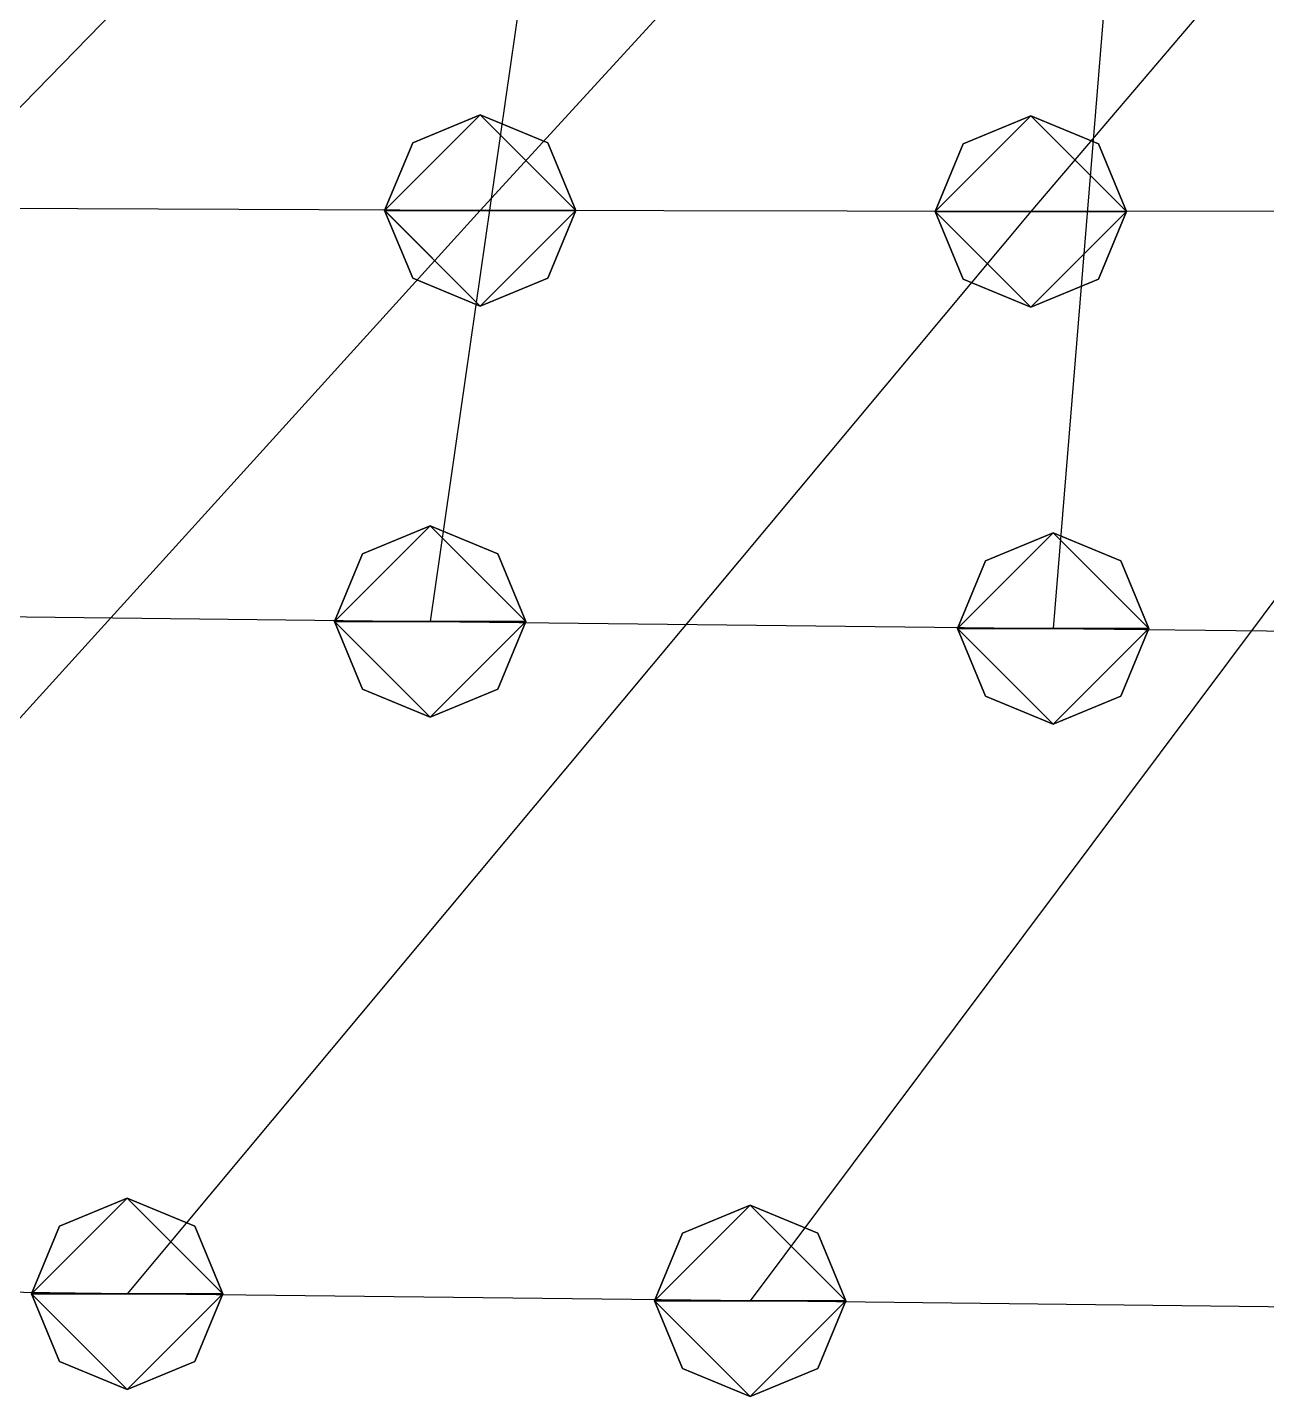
# Model space of a CAD drawing. Header units: metres. Extents: x -59 to 99, y -54 to 55.
# Drawn here: x -13.19 to -0.23, y -53.47 to -39.16 of the extents above; entities that cross this region are included whole.
import ezdxf

# ---------------------------------------------------------------- set-up
doc = ezdxf.new("R2010")
doc.units = ezdxf.units.M

msp = doc.modelspace()

# ---------------------------------------------------------------- linework, layer by layer
for p, q in [((-3.3938313, -29.865913, -144.62265), (-14.293007, -41.04934, -143.969)), ((1.8347168, -29.844788, -144.9266), (-8.454231, -41.07508, -143.60136)), ((6.9070206, -29.798447, -145.5957), (-2.7005863, -41.08616, -143.44559)), ((-7.4251366, -34.603455, -236.22935), (-8.977726, -45.36767, -241.57158)), ((-1.5841751, -34.645325, -235.63068), (-2.46484, -45.442154, -240.50537)), ((-8.454231, -40.07508, -143.6012), (-9.161338, -40.367973, -143.60124)), ((-8.454231, -40.07508, -143.6012), (-9.161338, -40.367973, -143.60124)), ((-8.454231, -40.07508, -143.6012), (-9.161338, -40.367973, -143.60124)), ((-8.454231, -40.07508, -143.6012), (-9.161338, -40.367973, -143.60124)), ((-7.7471247, -40.367973, -143.60124), (-8.454231, -40.07508, -143.6012)), ((-7.7471247, -40.367973, -143.60124), (-8.454231, -40.07508, -143.6012)), ((-7.7471247, -40.367973, -143.60124), (-8.454231, -40.07508, -143.6012)), ((-7.7471247, -40.367973, -143.60124), (-8.454231, -40.07508, -143.6012)), ((-2.7005863, -40.08616, -143.44542), (-3.407693, -40.37905, -143.44547)), ((-2.7005863, -40.08616, -143.44542), (-3.407693, -40.37905, -143.44547)), ((-2.7005863, -40.08616, -143.44542), (-3.407693, -40.37905, -143.44547)), ((-2.7005863, -40.08616, -143.44542), (-3.407693, -40.37905, -143.44547)), ((-1.9934796, -40.37905, -143.44547), (-2.7005863, -40.08616, -143.44542)), ((-1.9934796, -40.37905, -143.44547), (-2.7005863, -40.08616, -143.44542)), ((-1.9934796, -40.37905, -143.44547), (-2.7005863, -40.08616, -143.44542)), ((-1.9934796, -40.37905, -143.44547), (-2.7005863, -40.08616, -143.44542)), ((-9.161338, -40.367973, -143.60124), (-9.454231, -41.07508, -143.60136)), ((-9.161338, -40.367973, -143.60124), (-9.454231, -41.07508, -143.60136)), ((-9.161338, -40.367973, -143.60124), (-9.454231, -41.07508, -143.60136)), ((-9.161338, -40.367973, -143.60124), (-9.454231, -41.07508, -143.60136)), ((-7.4542313, -41.07508, -143.60136), (-7.7471247, -40.367973, -143.60124)), ((-7.4542313, -41.07508, -143.60136), (-7.7471247, -40.367973, -143.60124)), ((-7.4542313, -41.07508, -143.60136), (-7.7471247, -40.367973, -143.60124)), ((-7.4542313, -41.07508, -143.60136), (-7.7471247, -40.367973, -143.60124)), ((-3.407693, -40.37905, -143.44547), (-3.7005863, -41.08616, -143.44559)), ((-3.407693, -40.37905, -143.44547), (-3.7005863, -41.08616, -143.44559)), ((-3.407693, -40.37905, -143.44547), (-3.7005863, -41.08616, -143.44559)), ((-3.407693, -40.37905, -143.44547), (-3.7005863, -41.08616, -143.44559)), ((-1.7005864, -41.08616, -143.44559), (-1.9934796, -40.37905, -143.44547)), ((-1.7005864, -41.08616, -143.44559), (-1.9934796, -40.37905, -143.44547)), ((-1.7005864, -41.08616, -143.44559), (-1.9934796, -40.37905, -143.44547)), ((-1.7005864, -41.08616, -143.44559), (-1.9934796, -40.37905, -143.44547)), ((-8.454231, -41.07508, -143.60136), (-14.293007, -41.04934, -143.969)), ((-8.454231, -41.07508, -143.60136), (-18.65887, -52.3191, -142.06525)), ((-2.7005863, -41.08616, -143.44559), (-12.145988, -52.393585, -140.99902)), ((-9.454231, -41.07508, -143.60136), (-9.161338, -41.78219, -143.60149)), ((-9.454231, -41.07508, -143.60136), (-9.161338, -41.78219, -143.60149)), ((-9.454231, -41.07508, -143.60136), (-9.161338, -41.78219, -143.60149)), ((-9.454231, -41.07508, -143.60136), (-9.161338, -41.78219, -143.60149)), ((-2.7005863, -41.08616, -143.44559), (-8.454231, -41.07508, -143.60136)), ((-7.7471247, -41.78219, -143.60149), (-7.4542313, -41.07508, -143.60136)), ((-7.7471247, -41.78219, -143.60149), (-7.4542313, -41.07508, -143.60136)), ((-7.7471247, -41.78219, -143.60149), (-7.4542313, -41.07508, -143.60136)), ((-7.7471247, -41.78219, -143.60149), (-7.4542313, -41.07508, -143.60136)), ((2.8899002, -41.076508, -143.5873), (-5.6331043, -52.46807, -139.93282)), ((-3.7005863, -41.08616, -143.44559), (-3.4076931, -41.793266, -143.44571)), ((-3.7005863, -41.08616, -143.44559), (-3.4076931, -41.793266, -143.44571)), ((-3.7005863, -41.08616, -143.44559), (-3.4076931, -41.793266, -143.44571)), ((-3.7005863, -41.08616, -143.44559), (-3.4076931, -41.793266, -143.44571)), ((2.8899002, -41.076508, -143.5873), (-2.7005863, -41.08616, -143.44559)), ((-1.9934796, -41.793266, -143.44571), (-1.7005864, -41.08616, -143.44559)), ((-1.9934796, -41.793266, -143.44571), (-1.7005864, -41.08616, -143.44559)), ((-1.9934796, -41.793266, -143.44571), (-1.7005864, -41.08616, -143.44559)), ((-1.9934796, -41.793266, -143.44571), (-1.7005864, -41.08616, -143.44559)), ((-9.161338, -41.78219, -143.60149), (-8.454231, -42.07508, -143.60153)), ((-9.161338, -41.78219, -143.60149), (-8.454231, -42.07508, -143.60153)), ((-9.161338, -41.78219, -143.60149), (-8.454231, -42.07508, -143.60153)), ((-9.161338, -41.78219, -143.60149), (-8.454231, -42.07508, -143.60153)), ((-8.454231, -42.07508, -143.60153), (-7.7471247, -41.78219, -143.60149)), ((-8.454231, -42.07508, -143.60153), (-7.7471247, -41.78219, -143.60149)), ((-8.454231, -42.07508, -143.60153), (-7.7471247, -41.78219, -143.60149)), ((-8.454231, -42.07508, -143.60153), (-7.7471247, -41.78219, -143.60149)), ((-3.4076931, -41.793266, -143.44571), (-2.7005863, -42.08616, -143.44576)), ((-3.4076931, -41.793266, -143.44571), (-2.7005863, -42.08616, -143.44576)), ((-3.4076931, -41.793266, -143.44571), (-2.7005863, -42.08616, -143.44576)), ((-3.4076931, -41.793266, -143.44571), (-2.7005863, -42.08616, -143.44576)), ((-2.7005863, -42.08616, -143.44576), (-1.9934796, -41.793266, -143.44571)), ((-2.7005863, -42.08616, -143.44576), (-1.9934796, -41.793266, -143.44571)), ((-2.7005863, -42.08616, -143.44576), (-1.9934796, -41.793266, -143.44571)), ((-2.7005863, -42.08616, -143.44576), (-1.9934796, -41.793266, -143.44571)), ((-8.977726, -44.36767, -241.57141), (-9.684833, -44.66056, -241.57146)), ((-8.977726, -44.36767, -241.57141), (-9.684833, -44.66056, -241.57146)), ((-8.977726, -44.36767, -241.57141), (-9.684833, -44.66056, -241.57146)), ((-8.270619, -44.66056, -241.57146), (-8.977726, -44.36767, -241.57141)), ((-8.270619, -44.66056, -241.57146), (-8.977726, -44.36767, -241.57141)), ((-8.270619, -44.66056, -241.57146), (-8.977726, -44.36767, -241.57141)), ((-2.46484, -44.442154, -240.5052), (-3.1719465, -44.735046, -240.50525)), ((-2.46484, -44.442154, -240.5052), (-3.1719465, -44.735046, -240.50525)), ((-2.46484, -44.442154, -240.5052), (-3.1719465, -44.735046, -240.50525)), ((-1.7577332, -44.735046, -240.50525), (-2.46484, -44.442154, -240.5052)), ((-1.7577332, -44.735046, -240.50525), (-2.46484, -44.442154, -240.5052)), ((-1.7577332, -44.735046, -240.50525), (-2.46484, -44.442154, -240.5052)), ((-9.684833, -44.66056, -241.57146), (-9.977726, -45.36767, -241.57158)), ((-9.684833, -44.66056, -241.57146), (-9.977726, -45.36767, -241.57158)), ((-9.684833, -44.66056, -241.57146), (-9.977726, -45.36767, -241.57158)), ((-7.977726, -45.36767, -241.57158), (-8.270619, -44.66056, -241.57146)), ((-7.977726, -45.36767, -241.57158), (-8.270619, -44.66056, -241.57146)), ((-7.977726, -45.36767, -241.57158), (-8.270619, -44.66056, -241.57146)), ((-3.1719465, -44.735046, -240.50525), (-3.46484, -45.442154, -240.50537)), ((-3.1719465, -44.735046, -240.50525), (-3.46484, -45.442154, -240.50537)), ((-3.1719465, -44.735046, -240.50525), (-3.46484, -45.442154, -240.50537)), ((-1.46484, -45.442154, -240.50537), (-1.7577332, -44.735046, -240.50525)), ((-1.46484, -45.442154, -240.50537), (-1.7577332, -44.735046, -240.50525)), ((-1.46484, -45.442154, -240.50537), (-1.7577332, -44.735046, -240.50525)), ((-15.490608, -45.293182, -242.63779), (-8.977726, -45.36767, -241.57158)), ((-9.977726, -45.36767, -241.57158), (-9.684833, -46.074776, -241.5717)), ((-9.977726, -45.36767, -241.57158), (-9.684833, -46.074776, -241.5717)), ((-9.977726, -45.36767, -241.57158), (-9.684833, -46.074776, -241.5717)), ((-8.977726, -45.36767, -241.57158), (-2.46484, -45.442154, -240.50537)), ((-8.270619, -46.074776, -241.5717), (-7.977726, -45.36767, -241.57158)), ((-8.270619, -46.074776, -241.5717), (-7.977726, -45.36767, -241.57158)), ((-8.270619, -46.074776, -241.5717), (-7.977726, -45.36767, -241.57158)), ((-3.46484, -45.442154, -240.50537), (-3.1719468, -46.14926, -240.5055)), ((-3.46484, -45.442154, -240.50537), (-3.1719468, -46.14926, -240.5055)), ((-3.46484, -45.442154, -240.50537), (-3.1719468, -46.14926, -240.5055)), ((-2.46484, -45.442154, -240.50537), (4.0480423, -45.51664, -239.43916)), ((-1.7577332, -46.14926, -240.5055), (-1.46484, -45.442154, -240.50537)), ((-1.7577332, -46.14926, -240.5055), (-1.46484, -45.442154, -240.50537)), ((-1.7577332, -46.14926, -240.5055), (-1.46484, -45.442154, -240.50537)), ((-9.684833, -46.074776, -241.5717), (-8.977726, -46.36767, -241.57175)), ((-9.684833, -46.074776, -241.5717), (-8.977726, -46.36767, -241.57175)), ((-9.684833, -46.074776, -241.5717), (-8.977726, -46.36767, -241.57175)), ((-8.977726, -46.36767, -241.57175), (-8.270619, -46.074776, -241.5717)), ((-8.977726, -46.36767, -241.57175), (-8.270619, -46.074776, -241.5717)), ((-8.977726, -46.36767, -241.57175), (-8.270619, -46.074776, -241.5717)), ((-3.1719468, -46.14926, -240.5055), (-2.46484, -46.442154, -240.50554)), ((-3.1719468, -46.14926, -240.5055), (-2.46484, -46.442154, -240.50554)), ((-3.1719468, -46.14926, -240.5055), (-2.46484, -46.442154, -240.50554)), ((-2.46484, -46.442154, -240.50554), (-1.7577332, -46.14926, -240.5055)), ((-2.46484, -46.442154, -240.50554), (-1.7577332, -46.14926, -240.5055)), ((-2.46484, -46.442154, -240.50554), (-1.7577332, -46.14926, -240.5055)), ((-12.145988, -51.393585, -140.99886), (-12.853095, -51.686478, -140.9989)), ((-12.145988, -51.393585, -140.99886), (-12.853095, -51.686478, -140.9989)), ((-12.145988, -51.393585, -140.99886), (-12.853095, -51.686478, -140.9989)), ((-11.438882, -51.686478, -140.9989), (-12.145988, -51.393585, -140.99886)), ((-11.438882, -51.686478, -140.9989), (-12.145988, -51.393585, -140.99886)), ((-11.438882, -51.686478, -140.9989), (-12.145988, -51.393585, -140.99886)), ((-5.6331043, -51.46807, -139.93265), (-6.340211, -51.760963, -139.9327)), ((-5.6331043, -51.46807, -139.93265), (-6.340211, -51.760963, -139.9327)), ((-5.6331043, -51.46807, -139.93265), (-6.340211, -51.760963, -139.9327)), ((-4.9259977, -51.760963, -139.9327), (-5.6331043, -51.46807, -139.93265)), ((-4.9259977, -51.760963, -139.9327), (-5.6331043, -51.46807, -139.93265)), ((-4.9259977, -51.760963, -139.9327), (-5.6331043, -51.46807, -139.93265)), ((-12.853095, -51.686478, -140.9989), (-13.145988, -52.393585, -140.99902)), ((-12.853095, -51.686478, -140.9989), (-13.145988, -52.393585, -140.99902)), ((-12.853095, -51.686478, -140.9989), (-13.145988, -52.393585, -140.99902)), ((-11.145988, -52.393585, -140.99902), (-11.438882, -51.686478, -140.9989)), ((-11.145988, -52.393585, -140.99902), (-11.438882, -51.686478, -140.9989)), ((-11.145988, -52.393585, -140.99902), (-11.438882, -51.686478, -140.9989)), ((-6.340211, -51.760963, -139.9327), (-6.6331043, -52.46807, -139.93282)), ((-6.340211, -51.760963, -139.9327), (-6.6331043, -52.46807, -139.93282)), ((-6.340211, -51.760963, -139.9327), (-6.6331043, -52.46807, -139.93282)), ((-4.6331043, -52.46807, -139.93282), (-4.9259977, -51.760963, -139.9327)), ((-4.6331043, -52.46807, -139.93282), (-4.9259977, -51.760963, -139.9327)), ((-4.6331043, -52.46807, -139.93282), (-4.9259977, -51.760963, -139.9327)), ((-12.145988, -52.393585, -140.99902), (-18.65887, -52.3191, -142.06525)), ((-13.145988, -52.393585, -140.99902), (-12.853095, -53.100693, -140.99915)), ((-13.145988, -52.393585, -140.99902), (-12.853095, -53.100693, -140.99915)), ((-13.145988, -52.393585, -140.99902), (-12.853095, -53.100693, -140.99915)), ((-5.6331043, -52.46807, -139.93282), (-12.145988, -52.393585, -140.99902)), ((-11.438882, -53.100693, -140.99915), (-11.145988, -52.393585, -140.99902)), ((-11.438882, -53.100693, -140.99915), (-11.145988, -52.393585, -140.99902)), ((-11.438882, -53.100693, -140.99915), (-11.145988, -52.393585, -140.99902)), ((-6.6331043, -52.46807, -139.93282), (-6.340211, -53.17518, -139.93294)), ((-6.6331043, -52.46807, -139.93282), (-6.340211, -53.17518, -139.93294)), ((-6.6331043, -52.46807, -139.93282), (-6.340211, -53.17518, -139.93294)), ((0.8797798, -52.542557, -138.86661), (-5.6331043, -52.46807, -139.93282)), ((-4.9259977, -53.17518, -139.93294), (-4.6331043, -52.46807, -139.93282)), ((-4.9259977, -53.17518, -139.93294), (-4.6331043, -52.46807, -139.93282)), ((-4.9259977, -53.17518, -139.93294), (-4.6331043, -52.46807, -139.93282)), ((-12.853095, -53.100693, -140.99915), (-12.145988, -53.393585, -140.99919)), ((-12.853095, -53.100693, -140.99915), (-12.145988, -53.393585, -140.99919)), ((-12.853095, -53.100693, -140.99915), (-12.145988, -53.393585, -140.99919)), ((-12.145988, -53.393585, -140.99919), (-11.438882, -53.100693, -140.99915)), ((-12.145988, -53.393585, -140.99919), (-11.438882, -53.100693, -140.99915)), ((-12.145988, -53.393585, -140.99919), (-11.438882, -53.100693, -140.99915)), ((-6.340211, -53.17518, -139.93294), (-5.6331043, -53.46807, -139.93298)), ((-6.340211, -53.17518, -139.93294), (-5.6331043, -53.46807, -139.93298)), ((-6.340211, -53.17518, -139.93294), (-5.6331043, -53.46807, -139.93298)), ((-5.6331043, -53.46807, -139.93298), (-4.9259977, -53.17518, -139.93294)), ((-5.6331043, -53.46807, -139.93298), (-4.9259977, -53.17518, -139.93294)), ((-5.6331043, -53.46807, -139.93298), (-4.9259977, -53.17518, -139.93294))]:
    msp.add_line(p, q)
for points in [[(-9.454231, -41.07508, -143.60136), (-9.161338, -40.367973, -143.60124), (-8.454231, -40.07508, -143.6012), (-8.454131, -40.07498, -143.60109)], [(-9.454231, -41.07508, -143.60136), (-9.161338, -40.367973, -143.60124), (-8.454231, -40.07508, -143.6012), (-8.454131, -40.07498, -143.60109)], [(-9.454231, -41.07508, -143.60136), (-9.161338, -40.367973, -143.60124), (-8.454231, -40.07508, -143.6012), (-8.454131, -40.07498, -143.60109)], [(-9.454231, -41.07508, -143.60136), (-9.161338, -40.367973, -143.60124), (-8.454231, -40.07508, -143.6012), (-8.454131, -40.07498, -143.60109)], [(-9.454231, -41.07508, -143.60136), (-8.454231, -40.07508, -143.6012), (-7.4542313, -41.07508, -143.60136), (-7.454131, -41.07498, -143.60126)], [(-9.454231, -41.07508, -143.60136), (-8.454231, -40.07508, -143.6012), (-7.4542313, -41.07508, -143.60136), (-7.454131, -41.07498, -143.60126)], [(-9.454231, -41.07508, -143.60136), (-8.454231, -40.07508, -143.6012), (-7.4542313, -41.07508, -143.60136), (-7.454131, -41.07498, -143.60126)], [(-9.454231, -41.07508, -143.60136), (-8.454231, -40.07508, -143.6012), (-7.4542313, -41.07508, -143.60136), (-7.454131, -41.07498, -143.60126)], [(-8.454231, -40.07508, -143.6012), (-7.7471247, -40.367973, -143.60124), (-7.4542313, -41.07508, -143.60136), (-7.454131, -41.07498, -143.60126)], [(-8.454231, -40.07508, -143.6012), (-7.7471247, -40.367973, -143.60124), (-7.4542313, -41.07508, -143.60136), (-7.454131, -41.07498, -143.60126)], [(-8.454231, -40.07508, -143.6012), (-7.7471247, -40.367973, -143.60124), (-7.4542313, -41.07508, -143.60136), (-7.454131, -41.07498, -143.60126)], [(-8.454231, -40.07508, -143.6012), (-7.7471247, -40.367973, -143.60124), (-7.4542313, -41.07508, -143.60136), (-7.454131, -41.07498, -143.60126)], [(-3.7005863, -41.08616, -143.44559), (-3.407693, -40.37905, -143.44547), (-2.7005863, -40.08616, -143.44542), (-2.7004864, -40.08606, -143.44531)], [(-3.7005863, -41.08616, -143.44559), (-3.407693, -40.37905, -143.44547), (-2.7005863, -40.08616, -143.44542), (-2.7004864, -40.08606, -143.44531)], [(-3.7005863, -41.08616, -143.44559), (-3.407693, -40.37905, -143.44547), (-2.7005863, -40.08616, -143.44542), (-2.7004864, -40.08606, -143.44531)], [(-3.7005863, -41.08616, -143.44559), (-3.407693, -40.37905, -143.44547), (-2.7005863, -40.08616, -143.44542), (-2.7004864, -40.08606, -143.44531)], [(-3.7005863, -41.08616, -143.44559), (-2.7005863, -40.08616, -143.44542), (-1.7005864, -41.08616, -143.44559), (-1.7004864, -41.08606, -143.44548)], [(-3.7005863, -41.08616, -143.44559), (-2.7005863, -40.08616, -143.44542), (-1.7005864, -41.08616, -143.44559), (-1.7004864, -41.08606, -143.44548)], [(-3.7005863, -41.08616, -143.44559), (-2.7005863, -40.08616, -143.44542), (-1.7005864, -41.08616, -143.44559), (-1.7004864, -41.08606, -143.44548)], [(-3.7005863, -41.08616, -143.44559), (-2.7005863, -40.08616, -143.44542), (-1.7005864, -41.08616, -143.44559), (-1.7004864, -41.08606, -143.44548)], [(-2.7005863, -40.08616, -143.44542), (-1.9934796, -40.37905, -143.44547), (-1.7005864, -41.08616, -143.44559), (-1.7004864, -41.08606, -143.44548)], [(-2.7005863, -40.08616, -143.44542), (-1.9934796, -40.37905, -143.44547), (-1.7005864, -41.08616, -143.44559), (-1.7004864, -41.08606, -143.44548)], [(-2.7005863, -40.08616, -143.44542), (-1.9934796, -40.37905, -143.44547), (-1.7005864, -41.08616, -143.44559), (-1.7004864, -41.08606, -143.44548)], [(-2.7005863, -40.08616, -143.44542), (-1.9934796, -40.37905, -143.44547), (-1.7005864, -41.08616, -143.44559), (-1.7004864, -41.08606, -143.44548)], [(-8.454231, -42.07508, -143.60153), (-9.161338, -41.78219, -143.60149), (-9.454231, -41.07508, -143.60136), (-9.454131, -41.07498, -143.60126)], [(-7.4542313, -41.07508, -143.60136), (-8.454231, -42.07508, -143.60153), (-9.454231, -41.07508, -143.60136), (-9.454131, -41.07498, -143.60126)], [(-8.454231, -42.07508, -143.60153), (-9.161338, -41.78219, -143.60149), (-9.454231, -41.07508, -143.60136), (-9.454131, -41.07498, -143.60126)], [(-7.4542313, -41.07508, -143.60136), (-8.454231, -42.07508, -143.60153), (-9.454231, -41.07508, -143.60136), (-9.454131, -41.07498, -143.60126)], [(-8.454231, -42.07508, -143.60153), (-9.161338, -41.78219, -143.60149), (-9.454231, -41.07508, -143.60136), (-9.454131, -41.07498, -143.60126)], [(-7.4542313, -41.07508, -143.60136), (-8.454231, -42.07508, -143.60153), (-9.454231, -41.07508, -143.60136), (-9.454131, -41.07498, -143.60126)], [(-8.454231, -42.07508, -143.60153), (-9.161338, -41.78219, -143.60149), (-9.454231, -41.07508, -143.60136), (-9.454131, -41.07498, -143.60126)], [(-7.4542313, -41.07508, -143.60136), (-8.454231, -42.07508, -143.60153), (-9.454231, -41.07508, -143.60136), (-9.454131, -41.07498, -143.60126)], [(-7.4542313, -41.07508, -143.60136), (-7.7471247, -41.78219, -143.60149), (-8.454231, -42.07508, -143.60153), (-8.454131, -42.07498, -143.60143)], [(-7.4542313, -41.07508, -143.60136), (-7.7471247, -41.78219, -143.60149), (-8.454231, -42.07508, -143.60153), (-8.454131, -42.07498, -143.60143)], [(-7.4542313, -41.07508, -143.60136), (-7.7471247, -41.78219, -143.60149), (-8.454231, -42.07508, -143.60153), (-8.454131, -42.07498, -143.60143)], [(-7.4542313, -41.07508, -143.60136), (-7.7471247, -41.78219, -143.60149), (-8.454231, -42.07508, -143.60153), (-8.454131, -42.07498, -143.60143)], [(-2.7005863, -42.08616, -143.44576), (-3.4076931, -41.793266, -143.44571), (-3.7005863, -41.08616, -143.44559), (-3.7004864, -41.08606, -143.44548)], [(-1.7005864, -41.08616, -143.44559), (-2.7005863, -42.08616, -143.44576), (-3.7005863, -41.08616, -143.44559), (-3.7004864, -41.08606, -143.44548)], [(-2.7005863, -42.08616, -143.44576), (-3.4076931, -41.793266, -143.44571), (-3.7005863, -41.08616, -143.44559), (-3.7004864, -41.08606, -143.44548)], [(-1.7005864, -41.08616, -143.44559), (-2.7005863, -42.08616, -143.44576), (-3.7005863, -41.08616, -143.44559), (-3.7004864, -41.08606, -143.44548)], [(-2.7005863, -42.08616, -143.44576), (-3.4076931, -41.793266, -143.44571), (-3.7005863, -41.08616, -143.44559), (-3.7004864, -41.08606, -143.44548)], [(-1.7005864, -41.08616, -143.44559), (-2.7005863, -42.08616, -143.44576), (-3.7005863, -41.08616, -143.44559), (-3.7004864, -41.08606, -143.44548)], [(-2.7005863, -42.08616, -143.44576), (-3.4076931, -41.793266, -143.44571), (-3.7005863, -41.08616, -143.44559), (-3.7004864, -41.08606, -143.44548)], [(-1.7005864, -41.08616, -143.44559), (-2.7005863, -42.08616, -143.44576), (-3.7005863, -41.08616, -143.44559), (-3.7004864, -41.08606, -143.44548)], [(-1.7005864, -41.08616, -143.44559), (-1.9934796, -41.793266, -143.44571), (-2.7005863, -42.08616, -143.44576), (-2.7004864, -42.08606, -143.44565)], [(-1.7005864, -41.08616, -143.44559), (-1.9934796, -41.793266, -143.44571), (-2.7005863, -42.08616, -143.44576), (-2.7004864, -42.08606, -143.44565)], [(-1.7005864, -41.08616, -143.44559), (-1.9934796, -41.793266, -143.44571), (-2.7005863, -42.08616, -143.44576), (-2.7004864, -42.08606, -143.44565)], [(-1.7005864, -41.08616, -143.44559), (-1.9934796, -41.793266, -143.44571), (-2.7005863, -42.08616, -143.44576), (-2.7004864, -42.08606, -143.44565)], [(-9.977726, -45.36767, -241.57158), (-9.684833, -44.66056, -241.57146), (-8.977726, -44.36767, -241.57141), (-8.977626, -44.36757, -241.5713)], [(-9.977726, -45.36767, -241.57158), (-9.684833, -44.66056, -241.57146), (-8.977726, -44.36767, -241.57141), (-8.977626, -44.36757, -241.5713)], [(-9.977726, -45.36767, -241.57158), (-9.684833, -44.66056, -241.57146), (-8.977726, -44.36767, -241.57141), (-8.977626, -44.36757, -241.5713)], [(-9.977726, -45.36767, -241.57158), (-8.977726, -44.36767, -241.57141), (-7.977726, -45.36767, -241.57158), (-7.977626, -45.36757, -241.57147)], [(-9.977726, -45.36767, -241.57158), (-8.977726, -44.36767, -241.57141), (-7.977726, -45.36767, -241.57158), (-7.977626, -45.36757, -241.57147)], [(-9.977726, -45.36767, -241.57158), (-8.977726, -44.36767, -241.57141), (-7.977726, -45.36767, -241.57158), (-7.977626, -45.36757, -241.57147)], [(-8.977726, -44.36767, -241.57141), (-8.270619, -44.66056, -241.57146), (-7.977726, -45.36767, -241.57158), (-7.977626, -45.36757, -241.57147)], [(-8.977726, -44.36767, -241.57141), (-8.270619, -44.66056, -241.57146), (-7.977726, -45.36767, -241.57158), (-7.977626, -45.36757, -241.57147)], [(-8.977726, -44.36767, -241.57141), (-8.270619, -44.66056, -241.57146), (-7.977726, -45.36767, -241.57158), (-7.977626, -45.36757, -241.57147)], [(-3.46484, -45.442154, -240.50537), (-3.1719465, -44.735046, -240.50525), (-2.46484, -44.442154, -240.5052), (-2.46474, -44.442055, -240.5051)], [(-3.46484, -45.442154, -240.50537), (-3.1719465, -44.735046, -240.50525), (-2.46484, -44.442154, -240.5052), (-2.46474, -44.442055, -240.5051)], [(-3.46484, -45.442154, -240.50537), (-3.1719465, -44.735046, -240.50525), (-2.46484, -44.442154, -240.5052), (-2.46474, -44.442055, -240.5051)], [(-3.46484, -45.442154, -240.50537), (-2.46484, -44.442154, -240.5052), (-1.46484, -45.442154, -240.50537), (-1.46474, -45.442055, -240.50526)], [(-3.46484, -45.442154, -240.50537), (-2.46484, -44.442154, -240.5052), (-1.46484, -45.442154, -240.50537), (-1.46474, -45.442055, -240.50526)], [(-3.46484, -45.442154, -240.50537), (-2.46484, -44.442154, -240.5052), (-1.46484, -45.442154, -240.50537), (-1.46474, -45.442055, -240.50526)], [(-2.46484, -44.442154, -240.5052), (-1.7577332, -44.735046, -240.50525), (-1.46484, -45.442154, -240.50537), (-1.46474, -45.442055, -240.50526)], [(-2.46484, -44.442154, -240.5052), (-1.7577332, -44.735046, -240.50525), (-1.46484, -45.442154, -240.50537), (-1.46474, -45.442055, -240.50526)], [(-2.46484, -44.442154, -240.5052), (-1.7577332, -44.735046, -240.50525), (-1.46484, -45.442154, -240.50537), (-1.46474, -45.442055, -240.50526)], [(-8.977726, -46.36767, -241.57175), (-9.684833, -46.074776, -241.5717), (-9.977726, -45.36767, -241.57158), (-9.977626, -45.36757, -241.57147)], [(-7.977726, -45.36767, -241.57158), (-8.977726, -46.36767, -241.57175), (-9.977726, -45.36767, -241.57158), (-9.977626, -45.36757, -241.57147)], [(-8.977726, -46.36767, -241.57175), (-9.684833, -46.074776, -241.5717), (-9.977726, -45.36767, -241.57158), (-9.977626, -45.36757, -241.57147)], [(-7.977726, -45.36767, -241.57158), (-8.977726, -46.36767, -241.57175), (-9.977726, -45.36767, -241.57158), (-9.977626, -45.36757, -241.57147)], [(-8.977726, -46.36767, -241.57175), (-9.684833, -46.074776, -241.5717), (-9.977726, -45.36767, -241.57158), (-9.977626, -45.36757, -241.57147)], [(-7.977726, -45.36767, -241.57158), (-8.977726, -46.36767, -241.57175), (-9.977726, -45.36767, -241.57158), (-9.977626, -45.36757, -241.57147)], [(-7.977726, -45.36767, -241.57158), (-8.270619, -46.074776, -241.5717), (-8.977726, -46.36767, -241.57175), (-8.977626, -46.36757, -241.57164)], [(-7.977726, -45.36767, -241.57158), (-8.270619, -46.074776, -241.5717), (-8.977726, -46.36767, -241.57175), (-8.977626, -46.36757, -241.57164)], [(-7.977726, -45.36767, -241.57158), (-8.270619, -46.074776, -241.5717), (-8.977726, -46.36767, -241.57175), (-8.977626, -46.36757, -241.57164)], [(-2.46484, -46.442154, -240.50554), (-3.1719468, -46.14926, -240.5055), (-3.46484, -45.442154, -240.50537), (-3.46474, -45.442055, -240.50526)], [(-1.46484, -45.442154, -240.50537), (-2.46484, -46.442154, -240.50554), (-3.46484, -45.442154, -240.50537), (-3.46474, -45.442055, -240.50526)], [(-2.46484, -46.442154, -240.50554), (-3.1719468, -46.14926, -240.5055), (-3.46484, -45.442154, -240.50537), (-3.46474, -45.442055, -240.50526)], [(-1.46484, -45.442154, -240.50537), (-2.46484, -46.442154, -240.50554), (-3.46484, -45.442154, -240.50537), (-3.46474, -45.442055, -240.50526)], [(-2.46484, -46.442154, -240.50554), (-3.1719468, -46.14926, -240.5055), (-3.46484, -45.442154, -240.50537), (-3.46474, -45.442055, -240.50526)], [(-1.46484, -45.442154, -240.50537), (-2.46484, -46.442154, -240.50554), (-3.46484, -45.442154, -240.50537), (-3.46474, -45.442055, -240.50526)], [(-1.46484, -45.442154, -240.50537), (-1.7577332, -46.14926, -240.5055), (-2.46484, -46.442154, -240.50554), (-2.46474, -46.442055, -240.50543)], [(-1.46484, -45.442154, -240.50537), (-1.7577332, -46.14926, -240.5055), (-2.46484, -46.442154, -240.50554), (-2.46474, -46.442055, -240.50543)], [(-1.46484, -45.442154, -240.50537), (-1.7577332, -46.14926, -240.5055), (-2.46484, -46.442154, -240.50554), (-2.46474, -46.442055, -240.50543)], [(-13.145988, -52.393585, -140.99902), (-12.853095, -51.686478, -140.9989), (-12.145988, -51.393585, -140.99886), (-12.145888, -51.393486, -140.99875)], [(-13.145988, -52.393585, -140.99902), (-12.853095, -51.686478, -140.9989), (-12.145988, -51.393585, -140.99886), (-12.145888, -51.393486, -140.99875)], [(-13.145988, -52.393585, -140.99902), (-12.853095, -51.686478, -140.9989), (-12.145988, -51.393585, -140.99886), (-12.145888, -51.393486, -140.99875)], [(-13.145988, -52.393585, -140.99902), (-12.145988, -51.393585, -140.99886), (-11.145988, -52.393585, -140.99902), (-11.145888, -52.393486, -140.99892)], [(-13.145988, -52.393585, -140.99902), (-12.145988, -51.393585, -140.99886), (-11.145988, -52.393585, -140.99902), (-11.145888, -52.393486, -140.99892)], [(-13.145988, -52.393585, -140.99902), (-12.145988, -51.393585, -140.99886), (-11.145988, -52.393585, -140.99902), (-11.145888, -52.393486, -140.99892)], [(-12.145988, -51.393585, -140.99886), (-11.438882, -51.686478, -140.9989), (-11.145988, -52.393585, -140.99902), (-11.145888, -52.393486, -140.99892)], [(-12.145988, -51.393585, -140.99886), (-11.438882, -51.686478, -140.9989), (-11.145988, -52.393585, -140.99902), (-11.145888, -52.393486, -140.99892)], [(-12.145988, -51.393585, -140.99886), (-11.438882, -51.686478, -140.9989), (-11.145988, -52.393585, -140.99902), (-11.145888, -52.393486, -140.99892)], [(-6.6331043, -52.46807, -139.93282), (-6.340211, -51.760963, -139.9327), (-5.6331043, -51.46807, -139.93265), (-5.633004, -51.46797, -139.93254)], [(-6.6331043, -52.46807, -139.93282), (-6.340211, -51.760963, -139.9327), (-5.6331043, -51.46807, -139.93265), (-5.633004, -51.46797, -139.93254)], [(-6.6331043, -52.46807, -139.93282), (-6.340211, -51.760963, -139.9327), (-5.6331043, -51.46807, -139.93265), (-5.633004, -51.46797, -139.93254)], [(-6.6331043, -52.46807, -139.93282), (-5.6331043, -51.46807, -139.93265), (-4.6331043, -52.46807, -139.93282), (-4.633004, -52.46797, -139.93271)], [(-6.6331043, -52.46807, -139.93282), (-5.6331043, -51.46807, -139.93265), (-4.6331043, -52.46807, -139.93282), (-4.633004, -52.46797, -139.93271)], [(-6.6331043, -52.46807, -139.93282), (-5.6331043, -51.46807, -139.93265), (-4.6331043, -52.46807, -139.93282), (-4.633004, -52.46797, -139.93271)], [(-5.6331043, -51.46807, -139.93265), (-4.9259977, -51.760963, -139.9327), (-4.6331043, -52.46807, -139.93282), (-4.633004, -52.46797, -139.93271)], [(-5.6331043, -51.46807, -139.93265), (-4.9259977, -51.760963, -139.9327), (-4.6331043, -52.46807, -139.93282), (-4.633004, -52.46797, -139.93271)], [(-5.6331043, -51.46807, -139.93265), (-4.9259977, -51.760963, -139.9327), (-4.6331043, -52.46807, -139.93282), (-4.633004, -52.46797, -139.93271)], [(-12.145988, -53.393585, -140.99919), (-12.853095, -53.100693, -140.99915), (-13.145988, -52.393585, -140.99902), (-13.145888, -52.393486, -140.99892)], [(-11.145988, -52.393585, -140.99902), (-12.145988, -53.393585, -140.99919), (-13.145988, -52.393585, -140.99902), (-13.145888, -52.393486, -140.99892)], [(-12.145988, -53.393585, -140.99919), (-12.853095, -53.100693, -140.99915), (-13.145988, -52.393585, -140.99902), (-13.145888, -52.393486, -140.99892)], [(-11.145988, -52.393585, -140.99902), (-12.145988, -53.393585, -140.99919), (-13.145988, -52.393585, -140.99902), (-13.145888, -52.393486, -140.99892)], [(-12.145988, -53.393585, -140.99919), (-12.853095, -53.100693, -140.99915), (-13.145988, -52.393585, -140.99902), (-13.145888, -52.393486, -140.99892)], [(-11.145988, -52.393585, -140.99902), (-12.145988, -53.393585, -140.99919), (-13.145988, -52.393585, -140.99902), (-13.145888, -52.393486, -140.99892)], [(-11.145988, -52.393585, -140.99902), (-11.438882, -53.100693, -140.99915), (-12.145988, -53.393585, -140.99919), (-12.145888, -53.393486, -140.99908)], [(-11.145988, -52.393585, -140.99902), (-11.438882, -53.100693, -140.99915), (-12.145988, -53.393585, -140.99919), (-12.145888, -53.393486, -140.99908)], [(-11.145988, -52.393585, -140.99902), (-11.438882, -53.100693, -140.99915), (-12.145988, -53.393585, -140.99919), (-12.145888, -53.393486, -140.99908)], [(-5.6331043, -53.46807, -139.93298), (-6.340211, -53.17518, -139.93294), (-6.6331043, -52.46807, -139.93282), (-6.633004, -52.46797, -139.93271)], [(-4.6331043, -52.46807, -139.93282), (-5.6331043, -53.46807, -139.93298), (-6.6331043, -52.46807, -139.93282), (-6.633004, -52.46797, -139.93271)], [(-5.6331043, -53.46807, -139.93298), (-6.340211, -53.17518, -139.93294), (-6.6331043, -52.46807, -139.93282), (-6.633004, -52.46797, -139.93271)], [(-4.6331043, -52.46807, -139.93282), (-5.6331043, -53.46807, -139.93298), (-6.6331043, -52.46807, -139.93282), (-6.633004, -52.46797, -139.93271)], [(-5.6331043, -53.46807, -139.93298), (-6.340211, -53.17518, -139.93294), (-6.6331043, -52.46807, -139.93282), (-6.633004, -52.46797, -139.93271)], [(-4.6331043, -52.46807, -139.93282), (-5.6331043, -53.46807, -139.93298), (-6.6331043, -52.46807, -139.93282), (-6.633004, -52.46797, -139.93271)], [(-4.6331043, -52.46807, -139.93282), (-4.9259977, -53.17518, -139.93294), (-5.6331043, -53.46807, -139.93298), (-5.633004, -53.46797, -139.93288)], [(-4.6331043, -52.46807, -139.93282), (-4.9259977, -53.17518, -139.93294), (-5.6331043, -53.46807, -139.93298), (-5.633004, -53.46797, -139.93288)], [(-4.6331043, -52.46807, -139.93282), (-4.9259977, -53.17518, -139.93294), (-5.6331043, -53.46807, -139.93298), (-5.633004, -53.46797, -139.93288)]]:
    msp.add_3dface(points)

doc.saveas('drawing.dxf')
